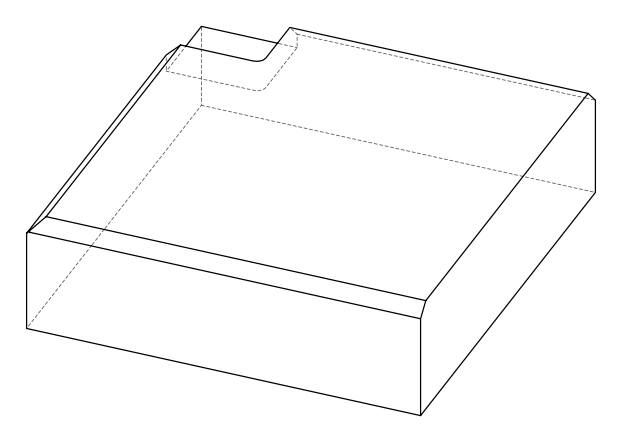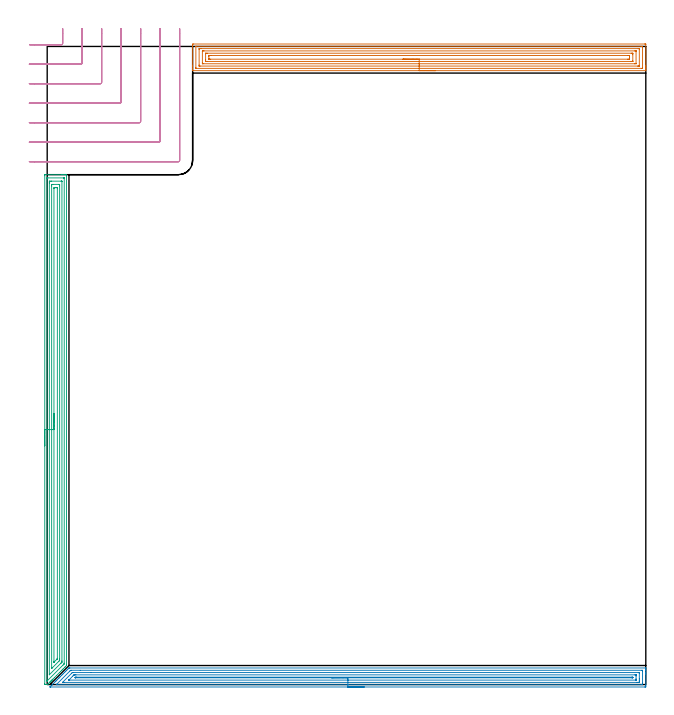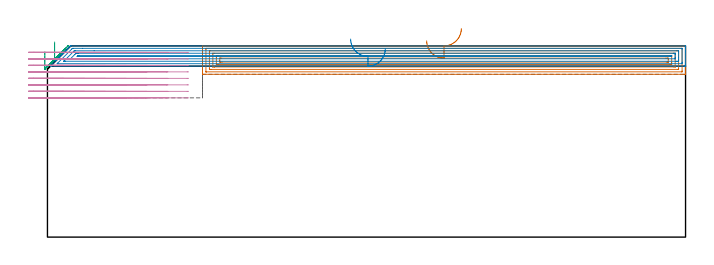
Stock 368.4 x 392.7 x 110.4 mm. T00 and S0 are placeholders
(PLAN: 4 operations, 1 tool changes, 53.8 min)
(1 AREA_MILL | FG_CHAMFER_SURFACE | UGT0205_001 | 13.7 min | 38691 mm3)
(2 AREA_MILL_1 | FG_CHAMFER_SURFACE_1 | UGT0205_001 | 14.62 min | 25033 mm3)
(3 AREA_MILL_2 | FG_CHAMFER_SURFACE_2 | UGT0205_001 | 12.63 min | 28140 mm3)
(4 MILL_CORNER_NOTCH_RECTANGULAR | CORNER_NOTCH_RECTANGULAR | UGT0201_008 | Follow Part, ap 4, ae 75% | 12.81 min | 209743 mm3)
(TOOL UGT0205_001 | Chamfer Mill 20 x 3 x 45 deg. | D20 FL50 Z2)
(TOOL UGT0201_008 | End Mill 16 mm | D16 FL32 Z4)
(OP 1 AREA_MILL)
G17 G21 G94 G90
T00 M6
G54
G17 G0 G90 X238.95 Y377.8 S1061 M3
G43 Z120.4 H0
G94 G1 X238.912 Z119.528 F250.
X238.798 Z118.663
X238.609 Z117.812
X238.347 Z116.98
X238.013 Z116.174
X237.61 Z115.4
X237.141 Z114.664
X236.61 Z113.972
X236.021 Z113.329
X235.378 Z112.739
X234.686 Z112.208
X233.95 Z111.74
X233.176 Z111.337
X232.37 Z111.003
X231.538 Z110.741
X230.686 Z110.552
X229.822 Z110.438
X228.95 Z110.4
X89.664
X89.51 Y377.803 Z110.388
X89.507 Y377.858 Z110.333
X89.5 Y378.251 Z109.949
Y378.645 Z109.554
Y379.304 Z108.891
Y380.526 Z107.671
Y381.089 Z107.105
Y392.978 Z95.219
X89.502 Y394.198 Z93.999
X90.111 Y394.2 Z94.
X367.789
X368.074 Y394.197 Z94.002
X368.39 Y394.192 Z94.006
X368.4 Y393.871 Z94.326
Y381.089 Z107.105
Y380.526 Z107.671
Y380.197 Z108.
Y379.633 Z108.563
Y379.304 Z108.891
Y378.645 Z109.554
Y378.25 Z109.949
X368.393 Y377.858 Z110.333
X368.39 Y377.803 Z110.388
X368.235 Y377.8 Z110.4
X228.95
Y379.214 Z108.986
X91.897
X91.517 Y379.221 Z108.979
X91.51 Y379.248 Z108.952
X91.507 Y379.304 Z108.896
X91.501 Y379.7 Z108.5
Y392.696 Z95.504
X91.503 Y392.746 Z95.454
X91.506 Y392.77 Z95.43
X91.508 Y392.777 Z95.423
X91.54 Y392.779 Z95.421
X91.718 Y392.784 Z95.416
X91.808 Y392.786 Z95.414
X366.003
X366.382 Y392.779 Z95.421
X366.39 Y392.752 Z95.448
X366.393 Y392.696 Z95.504
X366.399 Y392.301 Z95.899
Y379.304 Z108.896
X366.397 Y379.254 Z108.946
X366.394 Y379.23 Z108.97
X366.392 Y379.224 Z108.976
X366.36 Y379.221 Z108.979
X366.182 Y379.216 Z108.984
X366.092 Y379.215 Z108.985
X228.95 Y379.214 Z108.986
Y380.628 Z107.572
X94.143 Y380.629 Z107.571
X93.682 Y380.631 Z107.569
X93.53 Y380.633 Z107.567
X93.512 Y380.635 Z107.565
X93.507 Y380.688 Z107.512
X93.502 Y380.785 Z107.415
X93.5 Y381.272 Z106.928
Y390.911 Z97.289
X93.502 Y391.091 Z97.109
X93.51 Y391.275 Z96.925
X93.519 Y391.365 Z96.835
X93.568 Y391.367 Z96.833
X93.682 Y391.37 Z96.83
X94.115 Y391.371 Z96.829
X94.575 Y391.372 Z96.828
X363.757 Y391.371 Z96.829
X364.217 Y391.369 Z96.831
X364.37 Y391.367 Z96.833
X364.388 Y391.365 Z96.835
X364.393 Y391.312 Z96.888
X364.398 Y391.215 Z96.985
X364.399 Y391.093 Z97.107
X364.4 Y390.911 Z97.289
X364.399 Y381.089 Z107.111
X364.398 Y380.909 Z107.291
X364.39 Y380.725 Z107.475
X364.381 Y380.635 Z107.565
X364.332 Y380.633 Z107.567
X364.217 Y380.63 Z107.57
X363.785 Y380.629 Z107.571
X363.325 Y380.628 Z107.572
X228.95
Y382.043 Z106.157
X96.3
X95.526 Y382.048 Z106.152
X95.51 Y382.049 Z106.151
X95.506 Y382.068 Z106.132
X95.502 Y382.12 Z106.08
X95.5 Y382.223 Z105.977
Y382.43 Z105.77
X95.501 Y389.771 Z98.429
X95.503 Y389.878 Z98.322
X95.507 Y389.932 Z98.268
X95.511 Y389.951 Z98.249
X95.533 Y389.953 Z98.247
X96.361 Y389.957 Z98.243
X96.421
X361.6
X362.374 Y389.952 Z98.248
X362.389 Y389.951 Z98.249
X362.393 Y389.932 Z98.268
X362.398 Y389.88 Z98.32
X362.399 Y389.777 Z98.423
X362.4 Y389.57 Z98.63
X362.399 Y382.229 Z105.971
X362.397 Y382.122 Z106.078
X362.393 Y382.069 Z106.131
X362.389 Y382.049 Z106.151
X362.367 Y382.047 Z106.153
X361.539 Y382.043 Z106.157
X361.478
X228.95
Y383.457 Z104.743
X98.458
X98.147 Y383.458 Z104.742
X97.56 Y383.461 Z104.739
X97.522 Y383.464 Z104.736
X97.51 Y383.473 Z104.727
X97.504 Y383.518 Z104.682
X97.501 Y383.768 Z104.432
X97.5 Y384.415 Z103.785
Y388.232 Z99.968
X97.501 Y388.394 Z99.806
X97.503 Y388.475 Z99.725
X97.506 Y388.515 Z99.685
X97.509 Y388.53 Z99.67
X97.527 Y388.536 Z99.664
X97.838 Y388.541 Z99.659
X98.147 Y388.542 Z99.658
X98.729 Y388.543 Z99.657
X359.442
X359.753 Y388.542 Z99.658
X360.34 Y388.539 Z99.661
X360.378 Y388.536 Z99.664
X360.39 Y388.527 Z99.673
X360.396 Y388.482 Z99.718
X360.398 Y388.232 Z99.968
X360.4 Y387.585 Z100.615
Y383.768 Z104.432
X360.399 Y383.606 Z104.594
X360.397 Y383.525 Z104.675
X360.394 Y383.486 Z104.714
X360.391 Y383.47 Z104.73
X360.373 Y383.464 Z104.736
X360.062 Y383.46 Z104.74
X359.753 Y383.458 Z104.742
X359.171 Y383.457 Z104.743
X228.95
Y384.871 Z103.329
X100.615
X99.932 Y384.872 Z103.328
X99.719 Y384.874 Z103.326
X99.569 Y384.878 Z103.322
X99.509 Y384.886 Z103.314
X99.507 Y384.92 Z103.28
X99.502 Y385.091 Z103.109
X99.501 Y386.446 Z101.754
X99.502 Y386.877 Z101.323
X99.509 Y387.023 Z101.177
X99.515 Y387.122 Z101.078
X99.592 Y387.124 Z101.076
X99.932 Y387.128 Z101.072
X100.143 Y387.129 Z101.071
X100.825
X357.285
X357.967 Y387.128 Z101.072
X358.181 Y387.126 Z101.074
X358.331 Y387.122 Z101.078
X358.39 Y387.114 Z101.086
X358.393 Y387.08 Z101.12
X358.398 Y386.909 Z101.291
X358.399 Y385.554 Z102.646
X358.398 Y385.124 Z103.076
X358.391 Y384.977 Z103.223
X358.384 Y384.878 Z103.322
X358.308 Y384.876 Z103.324
X357.967 Y384.873 Z103.327
X357.757 Y384.871 Z103.329
X357.075
X228.95
X228.078 Z103.367
X227.213 Z103.481
X226.362 Z103.67
X225.53 Z103.932
X224.724 Z104.266
X223.95 Z104.669
X223.214 Z105.137
X222.522 Z105.668
X221.879 Z106.258
X221.29 Z106.901
X220.758 Z107.593
X220.29 Z108.329
X219.887 Z109.103
X219.553 Z109.909
X219.291 Z110.741
X219.102 Z111.592
X218.988 Z112.457
X218.95 Z113.329
G0 Z120.4
M5
M2
(OP 2 AREA_MILL_1)
G17 G21 G94 G90
T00 M6
G54
G17 G0 G90 X195.05 Y-1.5 S1061 M3
G43 Z120.4 H0
Z108.7
G94 G1 X195.012 Z107.828 F250.
X194.898 Z106.964
X194.709 Z106.112
X194.447 Z105.28
X194.113 Z104.474
X193.71 Z103.7
X193.241 Z102.964
X192.71 Z102.272
X192.121 Z101.629
X191.478 Z101.04
X190.786 Z100.508
X190.05 Z100.04
X189.276 Z99.637
X188.47 Z99.303
X187.638 Z99.041
X186.786 Z98.852
X185.922 Z98.738
X185.05 Z98.7
X1.874 Y-1.499 Z98.701
X1.832 Y-1.498 Z98.702
X1.715 Y-1.491 Z98.706
X1.787 Y-1.415 Z98.783
X1.874 Y-1.325 Z98.873
X2.921 Y-0.279 Z99.92
X4.888 Y1.689 Z101.887
X5.001 Y1.803 Z101.999
X5.348 Y2.148 Z102.348
X5.543 Y2.343 Z102.543
X5.775 Y2.576 Z102.774
X5.895 Y2.697 Z102.893
X6.262 Y3.062 Z103.262
X6.418 Y3.218 Z103.417
X6.956 Y3.759 Z103.953
X7.235 Y4.035 Z104.235
X7.292 Y4.092 Z104.292
X7.843 Y4.646 Z104.84
X8.129 Y4.929 Z105.129
X8.141 Y4.941 Z105.141
X8.73 Y5.533 Z105.728
X9.022 Y5.822 Z106.022
X9.617 Y6.42 Z106.615
X9.914 Y6.714 Z106.914
X10.504 Y7.306 Z107.502
X10.832 Y7.632 Z107.832
X11.391 Y8.193 Z108.389
X11.746 Y8.546 Z108.746
X12.279 Y9.08 Z109.277
X12.871 Y9.672 Z109.871
X13.315 Y10.115 Z110.315
X13.323 Y10.122 Z110.321
X13.405 Y10.201 Z110.382
X13.937 Y10.2 Z110.4
X368.226
X368.39 Y10.197 Z110.388
X368.393 Y10.168 Z110.36
X368.4 Y9.789 Z109.988
Y9.475 Z109.675
Y8.785 Z108.98
Y7.552 Z107.749
Y7.011 Z107.205
Y6.395 Z106.59
Y-0.356 Z99.842
X368.396 Y-0.972 Z99.226
X368.392 Y-1.492 Z98.706
X368.306 Y-1.495 Z98.703
X367.779 Y-1.5 Z98.7
X185.05
Y-0.086 Z100.114
X5.896
X5.577 Y-0.085 Z100.115
X5.731 Y0.078 Z100.278
X5.895 Y0.245 Z100.445
X13.937 Y8.287 Z108.487
X14.188 Y8.535 Z108.735
X14.446 Y8.785 Z108.985
X14.829 Y8.786 Z108.986
X20.316
X365.991
X366.39 Y8.785 Z108.985
X366.399 Y8.381 Z108.581
X366.4 Y0.802 Z101.002
X366.399 Y0.399 Z100.599
X366.39 Y-0.085 Z100.115
X365.993 Y-0.086 Z100.114
X185.05
Y1.328 Z101.528
X10.363 Y1.329 Z101.529
X9.831 Y1.33 Z101.53
X9.504 Y1.334 Z101.534
X9.469 Y1.336 Z101.536
X9.454 Y1.345 Z101.545
X9.459 Y1.354 Z101.554
X9.469 Y1.369 Z101.569
X14.971 Y6.871 Z107.071
X15.112 Y7.011 Z107.211
X15.42 Y7.312 Z107.512
X15.465 Y7.354 Z107.554
X15.543 Y7.364 Z107.564
X15.724 Y7.367 Z107.567
X16.255 Y7.37 Z107.57
X26.949 Y7.371 Z107.571
X364.205
X364.326 Y7.369 Z107.569
X364.369 Y7.367 Z107.567
X364.386 Y7.365 Z107.565
X364.39 Y7.333 Z107.533
X364.395 Y7.204 Z107.404
X364.399 Y7.011 Z107.211
X364.4 Y6.818 Z107.018
Y3.463 Z103.663
Y2.383 Z102.583
X364.396 Y1.689 Z101.889
X364.393 Y1.503 Z101.703
X364.377 Y1.335 Z101.535
X364.205 Y1.333 Z101.533
X363.674 Y1.33 Z101.53
X363.312 Y1.329 Z101.529
X362.781 Y1.328 Z101.528
X185.05
Y2.743 Z102.943
X13.769
X13.397 Y2.745 Z102.945
X13.337 Y2.747 Z102.947
X13.311 Y2.75 Z102.95
X13.321 Y2.762 Z102.962
X13.385 Y2.832 Z103.032
X13.46 Y2.911 Z103.111
X13.529 Y2.981 Z103.181
X15.785 Y5.237 Z105.437
X16.201 Y5.65 Z105.85
X16.343 Y5.788 Z105.988
X16.458 Y5.897 Z106.097
X16.531 Y5.95 Z106.15
X16.617 Y5.953 Z106.153
X16.787 Y5.955 Z106.155
X17.511 Y5.957 Z106.157
X17.679
X361.693
X362.298 Y5.955 Z106.155
X362.366 Y5.953 Z106.153
X362.383 Y5.951 Z106.151
X362.39 Y5.939 Z106.139
X362.393 Y5.888 Z106.088
X362.398 Y5.677 Z105.877
X362.4 Y5.255 Z105.455
Y3.481 Z103.681
X362.399 Y3.029 Z103.229
X362.397 Y2.811 Z103.011
X362.393 Y2.758 Z102.958
X362.39 Y2.75 Z102.95
X362.383 Y2.747 Z102.947
X362.354 Y2.745 Z102.945
X362.25 Y2.743 Z102.943
X185.05
Y4.157 Z104.357
X17.511
X17.316 Y4.159 Z104.359
X17.188 Y4.162 Z104.362
X17.177 Y4.163 Z104.363
X17.181 Y4.171 Z104.371
X17.218 Y4.214 Z104.414
X17.269 Y4.269 Z104.469
X17.349 Y4.35 Z104.55
X17.431 Y4.429 Z104.629
X17.511 Y4.503 Z104.703
X17.559 Y4.536 Z104.736
X17.599 Y4.538 Z104.738
X17.686 Y4.541 Z104.741
X17.86 Y4.542 Z104.742
X18.21 Y4.543 Z104.743
X359.737 Y4.542 Z104.742
X359.932 Y4.541 Z104.741
X360.32 Y4.536 Z104.736
X360.391 Y4.528 Z104.728
X360.394 Y4.501 Z104.701
X360.397 Y4.444 Z104.644
Y4.35 Z104.55
X360.392 Y4.186 Z104.386
X360.391 Y4.171 Z104.371
X360.358 Y4.164 Z104.364
X360.256 Y4.16 Z104.36
X360.127 Y4.158 Z104.358
X359.932 Y4.157 Z104.357
X359.737
X185.05
X184.178 Z104.395
X183.313 Z104.509
X182.462 Z104.698
X181.63 Z104.96
X180.824 Z105.294
X180.05 Z105.697
X179.314 Z106.165
X178.622 Z106.696
X177.979 Z107.286
X177.39 Z107.929
X176.858 Z108.621
X176.39 Z109.357
X175.987 Z110.131
X175.653 Z110.937
X175.391 Z111.769
X175.202 Z112.62
X175.088 Z113.485
X175.05 Z114.357
G0 Z120.4
M5
M2
(OP 3 AREA_MILL_2)
G17 G21 G94 G90
T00 M6
G54
G17 G0 G90 X-1.5 Y146.9 S1061 M3
G43 Z120.4 H0
Z107.
G94 G1 Y146.938 Z106.128 F250.
Y147.052 Z105.264
Y147.241 Z104.412
Y147.503 Z103.58
Y147.837 Z102.774
Y148.24 Z102.
Y148.708 Z101.264
Y149.24 Z100.572
Y149.829 Z99.929
Y150.472 Z99.34
Y151.164 Z98.809
Y151.9 Z98.34
Y152.674 Z97.937
Y153.48 Z97.603
Y154.312 Z97.341
Y155.164 Z97.152
Y156.028 Z97.038
Y156.9 Z97.
Y313.186
X-1.496 Y313.575 Z97.003
X-1.492 Y313.79 Z97.006
X-1.273 Y313.8 Z97.224
X8.741 Z107.235
X9.294 Z107.791
X9.626 Z108.122
X10.179 Z108.675
X10.511 Z109.006
X11.523 Z110.022
X11.878 Y313.792 Z110.369
X11.897 Y313.79 Z110.388
X11.9 Y313.632 Z110.4
Y12.224
Y11.705 Z110.382
X11.847 Y11.646 Z110.345
X11.084 Y10.884 Z109.584
X10.806 Y10.604 Z109.301
X10.114 Y9.914 Z108.614
X9.747 Y9.545 Z108.243
X9.197 Y8.997 Z107.697
X8.853 Y8.652 Z107.35
X8.279 Y8.079 Z106.779
X7.561 Y7.36 Z106.06
X5.726 Y5.526 Z104.225
X4.387 Y4.186 Z102.886
X3.494 Y3.293 Z101.993
X3.43 Y3.228 Z101.926
X3.367 Y3.166 Z101.866
X3.196 Y2.996 Z101.695
X3.135 Y2.933 Z101.631
X3.074 Y2.874 Z101.573
X2.898 Y2.698 Z101.397
X2.84 Y2.638 Z101.336
X2.782 Y2.581 Z101.281
X2.601 Y2.4 Z101.1
X2.544 Y2.343 Z101.041
X2.489 Y2.289 Z100.988
X2.303 Y2.102 Z100.802
X2.249 Y2.048 Z100.746
X2.197 Y1.996 Z100.696
X2.005 Y1.805 Z100.504
X1.954 Y1.753 Z100.451
X1.904 Y1.704 Z100.403
X1.708 Y1.507 Z100.207
X1.659 Y1.458 Z100.156
X1.612 Y1.411 Z100.111
X1.41 Y1.209 Z99.909
X1.364 Y1.163 Z99.861
X1.319 Y1.119 Z99.818
X1.112 Y0.912 Z99.611
X0.774 Y0.573 Z99.271
X0.658 Y0.458 Z99.158
X0.517 Y0.316 Z99.016
X0.332 Y0.13 Z98.829
X0.218 Y0.019 Z98.715
X0.193 Y0.001 Z98.689
X-0.166 Y0. Z98.333
X-0.996 Z97.498
X-1.162 Z97.333
X-1.328 Z97.168
X-1.491 Y0.002 Z97.005
X-1.496 Y0.168 Z97.004
X-1.5 Y0.422 Z97.
Y156.9
X-0.086 Z98.414
Y311.4
X-0.084 Y311.617 Z98.416
X-0.082 Y311.725 Z98.418
X-0.079 Y311.775 Z98.421
X-0.069 Y311.79 Z98.431
X-0.019 Y311.793 Z98.481
X0.378 Y311.799 Z98.878
X10.115 Y311.8 Z108.615
X10.358 Y311.795 Z108.858
X10.468 Y311.79 Z108.968
X10.479 Y311.786 Z108.979
X10.482 Y311.768 Z108.982
X10.484 Y311.72 Z108.984
X10.485 Y311.622 Z108.985
X10.486 Y311.426 Z108.986
Y13.117
X10.484 Y12.9 Z108.984
X10.481 Y12.792 Z108.981
X10.479 Y12.743 Z108.979
X10.447 Y12.708 Z108.947
X10.242 Y12.495 Z108.742
X9.974 Y12.224 Z108.474
X9.799 Y12.049 Z108.299
X0.019 Y2.269 Z98.519
X-0.045 Y2.207 Z98.455
X-0.063 Y2.192 Z98.437
X-0.074 Y2.185 Z98.426
X-0.079 Y2.225 Z98.421
X-0.085 Y2.374 Z98.415
Y2.4
X-0.086 Y156.9 Z98.414
X1.328 Z99.828
X1.329 Y308.721 Z99.829
X1.33 Y309.053 Z99.83
X1.334 Y309.614 Z99.834
X1.335 Y309.772 Z99.835
X1.484 Y309.791 Z99.984
X1.659 Y309.795 Z100.159
X2.36 Y309.8 Z100.86
X2.544 Z101.044
X8.556 Z107.056
X8.741 Y309.798 Z107.241
X8.925 Y309.795 Z107.425
X9.047 Y309.79 Z107.547
X9.065 Y309.781 Z107.565
X9.067 Y309.764 Z107.567
X9.069 Y309.725 Z107.569
X9.071 Y309.614 Z107.571
Y14.57
X9.067 Y14.01 Z107.567
X9.064 Y13.844 Z107.564
X9.059 Y13.77 Z107.559
X9.02 Y13.728 Z107.52
X8.741 Y13.442 Z107.241
X8.58 Y13.279 Z107.08
X8.418 Y13.117 Z106.918
X1.467 Y6.167 Z99.967
X1.415 Y6.117 Z99.915
X1.345 Y6.053 Z99.845
X1.336 Y6.047 Z99.836
X1.335 Y6.053 Z99.835
X1.331 Y6.091 Z99.831
X1.329 Y6.135 Z99.829
Y6.207
X1.328 Y156.9 Z99.828
X2.743 Z101.243
Y306.935
X2.745 Y307.626 Z101.245
X2.747 Y307.726 Z101.247
X2.749 Y307.779 Z101.249
X2.787 Y307.79 Z101.287
X3.457 Y307.8 Z101.957
X6.998 Z105.498
X7.406 Y307.795 Z105.906
X7.61 Y307.79 Z106.11
X7.651 Y307.786 Z106.151
X7.653 Y307.751 Z106.153
X7.655 Y307.692 Z106.155
X7.657 Y307.135 Z106.157
Y306.935
Y15.796
X7.655 Y15.105 Z106.155
X7.652 Y14.903 Z106.152
X7.65 Y14.821 Z106.15
X7.592 Y14.753 Z106.092
X7.49 Y14.644 Z105.99
X7.36 Y14.51 Z105.86
X6.97 Y14.119 Z105.47
X2.865 Y10.014 Z101.365
X2.808 Y9.959 Z101.308
X2.757 Y9.915 Z101.257
X2.75 Y9.91 Z101.25
X2.748 Y9.924 Z101.248
X2.745 Y9.967 Z101.245
X2.743 Y10.237 Z101.243
Y10.438
Y156.9
X4.157 Z102.657
X4.158 Y305.307 Z102.658
X4.159 Y305.467 Z102.659
X4.164 Y305.776 Z102.664
X4.315 Y305.79 Z102.815
X4.558 Y305.797 Z103.058
X5.2 Y305.799 Z103.7
X5.44 Y305.8 Z103.94
X6.085 Y305.796 Z104.585
X6.177 Y305.794 Z104.677
X6.228 Y305.79 Z104.728
X6.236 Y305.626 Z104.736
X6.241 Y305.308 Z104.741
X6.242 Y305.148 Z104.742
Y16.163
X6.241 Y15.98 Z104.741
X6.238 Y15.888 Z104.738
X6.236 Y15.847 Z104.736
X6.194 Y15.796 Z104.694
X6.141 Y15.74 Z104.641
X6.085 Y15.683 Z104.585
X4.315 Y13.913 Z102.815
X4.266 Y13.867 Z102.766
X4.169 Y13.779 Z102.669
X4.162 Y13.775 Z102.662
X4.161 Y13.779 Z102.661
X4.158 Y13.805 Z102.658
X4.157 Y14.169 Z102.657
Y156.9
Y157.772 Z102.695
Y158.636 Z102.809
Y159.488 Z102.998
Y160.32 Z103.26
Y161.126 Z103.594
Y161.9 Z103.997
Y162.636 Z104.465
Y163.328 Z104.996
Y163.971 Z105.586
Y164.56 Z106.229
Y165.092 Z106.921
Y165.56 Z107.657
Y165.963 Z108.431
Y166.297 Z109.237
Y166.559 Z110.069
Y166.748 Z110.92
Y166.862 Z111.785
Y166.9 Z112.657
G0 Z120.4
M5
M2
(OP 4 MILL_CORNER_NOTCH_RECTANGULAR)
G17 G21 G94 G90
T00 M6
G54
G17 G0 G90 X-10.924 Y393.792 S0 M3
G43 Z120.4 H0
Z106.65
G94 G1 X-7.924 Y393.8 F250.
X-7.746 F500.
X8.706
G3 X9.5 Y394.594 R0.8
G1 Y400.446
Y400.7
X9.511 Y403.7 F250.
G0 Z120.4
X-11. Y381.787
Z106.65
G1 X-8. Y381.799
X-7.746 Y381.8 F500.
X20.705
G3 X21.5 Y382.595 R0.8
G1 Y400.446
X21.501 Y400.7
X21.513 Y403.7 F250.
G0 Z120.4
X-11. Y369.783
Z106.65
G1 X-8. Y369.799
G2 X-7.746 Y369.8 R48. F500.
G1 X32.705
G3 X33.5 Y370.595 R0.8
G1 Y400.446
X33.501 Y400.7
X33.517 Y403.7 F250.
G0 Z120.4
X-11. Y357.778
Z106.65
G1 X-8. Y357.799
G2 X-7.746 Y357.8 R36. F500.
G1 X44.705
G3 X45.5 Y358.595 R0.8
G1 Y400.446
X45.501 Y400.7
X45.522 Y403.7 F250.
G0 Z120.4
X-11. Y345.767
Z106.65
G1 X-8. Y345.799
G2 X-7.746 Y345.8 R24. F500.
G1 X56.705
G3 X57.5 Y346.595 R0.8
G1 Y400.446
G2 X57.501 Y400.7 R24.
G1 X57.533 Y403.7 F250.
G0 Z120.4
X-10.999 Y333.734
Z106.65
G1 X-8. Y333.797
G2 X-7.746 Y333.8 R12. F500.
G1 X68.704
G3 X69.5 Y334.596 R0.8
G1 Y400.446
G2 X69.503 Y400.7 R12.
G1 X69.566 Y403.699 F250.
G0 Z120.4
X-10.746 Y321.8
Z106.65
G1 X-7.746
X80.704 F500.
G3 X81.5 Y322.596 R0.8
G1 Y400.446
Y403.446 F250.
G0 Z120.4
X-10.924 Y393.8
Z102.9
G1 X-7.924
X8.706 F500.
G3 X9.5 Y394.594 R0.8
G1 Y400.458
Y400.7
X9.511 Y403.7 F250.
G0 Z120.4
X-11. Y381.8
Z102.9
G1 X-8.
X20.705 F500.
G3 X21.5 Y382.595 R0.8
G1 Y400.458
Y400.7
X21.513 Y403.7 F250.
G0 Z120.4
X-11. Y369.8
Z102.9
G1 X-8.
X32.705 F500.
G3 X33.5 Y370.595 R0.8
G1 Y400.458
X33.501 Y400.7
X33.516 Y403.7 F250.
G0 Z120.4
X-11. Y357.8
Z102.9
G1 X-8.
X44.705 F500.
G3 X45.5 Y358.595 R0.8
G1 Y400.458
X45.501 Y400.7
X45.521 Y403.7 F250.
G0 Z120.4
X-11. Y345.8
Z102.9
G1 X-8.
X56.705 F500.
G3 X57.5 Y346.595 R0.8
G1 Y400.458
G2 X57.501 Y400.7 R24.
G1 X57.532 Y403.7 F250.
G0 Z120.4
X-11. Y333.8
Z102.9
G1 X-8.
X68.704 F500.
G3 X69.5 Y334.596 R0.8
G1 Y400.458
G2 X69.502 Y400.7 R12.
G1 X69.563 Y403.699 F250.
G0 Z120.4
X-11. Y321.8
Z102.9
G1 X-8.
X80.704 F500.
G3 X81.5 Y322.596 R0.8
G1 Y400.458
Y403.458 F250.
G0 Z120.4
X-10.924 Y393.8
Z99.15
G1 X-7.924
X8.706 F500.
G3 X9.5 Y394.594 R0.8
G1 Y400.7
Y403.7 F250.
G0 Z120.4
X-11. Y381.8
Z99.15
G1 X-8.
X20.705 F500.
G3 X21.5 Y382.595 R0.8
G1 Y400.7
Y403.7 F250.
G0 Z120.4
X-11. Y369.8
Z99.15
G1 X-8.
X32.705 F500.
G3 X33.5 Y370.595 R0.8
G1 Y400.7
Y403.7 F250.
G0 Z120.4
X-11. Y357.8
Z99.15
G1 X-8.
X44.705 F500.
G3 X45.5 Y358.595 R0.8
G1 Y400.7
Y403.7 F250.
G0 Z120.4
X-11. Y345.8
Z99.15
G1 X-8.
X56.705 F500.
G3 X57.5 Y346.595 R0.8
G1 Y400.7
Y403.7 F250.
G0 Z120.4
X-11. Y333.8
Z99.15
G1 X-8.
X68.704 F500.
G3 X69.5 Y334.596 R0.8
G1 Y400.7
Y403.7 F250.
G0 Z120.4
X-11. Y321.8
Z99.15
G1 X-8.
X80.704 F500.
G3 X81.5 Y322.596 R0.8
G1 Y400.7
Y403.7 F250.
G0 Z120.4
X-10.924 Y393.8
Z95.4
G1 X-7.924
X8.706 F500.
G3 X9.5 Y394.594 R0.8
G1 Y400.7
Y403.7 F250.
G0 Z120.4
X-11. Y381.8
Z95.4
G1 X-8.
X20.705 F500.
G3 X21.5 Y382.595 R0.8
G1 Y400.7
Y403.7 F250.
G0 Z120.4
X-11. Y369.8
Z95.4
G1 X-8.
X32.705 F500.
G3 X33.5 Y370.595 R0.8
G1 Y400.7
Y403.7 F250.
G0 Z120.4
X-11. Y357.8
Z95.4
G1 X-8.
X44.705 F500.
G3 X45.5 Y358.595 R0.8
G1 Y400.7
Y403.7 F250.
G0 Z120.4
X-11. Y345.8
Z95.4
G1 X-8.
X56.705 F500.
G3 X57.5 Y346.595 R0.8
G1 Y400.7
Y403.7 F250.
G0 Z120.4
X-11. Y333.8
Z95.4
G1 X-8.
X68.704 F500.
G3 X69.5 Y334.596 R0.8
G1 Y400.7
Y403.7 F250.
G0 Z120.4
X-11. Y321.8
Z95.4
G1 X-8.
X80.704 F500.
G3 X81.5 Y322.596 R0.8
G1 Y400.7
Y403.7 F250.
G0 Z120.4
X-10.924 Y393.8
Z91.65
G1 X-7.924
X8.706 F500.
G3 X9.5 Y394.594 R0.8
G1 Y400.7
Y403.7 F250.
G0 Z120.4
X-11. Y381.8
Z91.65
G1 X-8.
X20.705 F500.
G3 X21.5 Y382.595 R0.8
G1 Y400.7
Y403.7 F250.
G0 Z120.4
X-11. Y369.8
Z91.65
G1 X-8.
X32.705 F500.
G3 X33.5 Y370.595 R0.8
G1 Y400.7
Y403.7 F250.
G0 Z120.4
X-11. Y357.8
Z91.65
G1 X-8.
X44.705 F500.
G3 X45.5 Y358.595 R0.8
G1 Y400.7
Y403.7 F250.
G0 Z120.4
X-11. Y345.8
Z91.65
G1 X-8.
X56.705 F500.
G3 X57.5 Y346.595 R0.8
G1 Y400.7
Y403.7 F250.
G0 Z120.4
X-11. Y333.8
Z91.65
G1 X-8.
X68.704 F500.
G3 X69.5 Y334.596 R0.8
G1 Y400.7
Y403.7 F250.
G0 Z120.4
X-11. Y321.8
Z91.65
G1 X-8.
X80.704 F500.
G3 X81.5 Y322.596 R0.8
G1 Y400.7
Y403.7 F250.
G0 Z120.4
X-10.924 Y393.8
Z87.9
G1 X-7.924
X8.706 F500.
G3 X9.5 Y394.594 R0.8
G1 Y400.7
Y403.7 F250.
G0 Z120.4
X-11. Y381.8
Z87.9
G1 X-8.
X20.705 F500.
G3 X21.5 Y382.595 R0.8
G1 Y400.7
Y403.7 F250.
G0 Z120.4
X-11. Y369.8
Z87.9
G1 X-8.
X32.705 F500.
G3 X33.5 Y370.595 R0.8
G1 Y400.7
Y403.7 F250.
G0 Z120.4
X-11. Y357.8
Z87.9
G1 X-8.
X44.705 F500.
G3 X45.5 Y358.595 R0.8
G1 Y400.7
Y403.7 F250.
G0 Z120.4
X-11. Y345.8
Z87.9
G1 X-8.
X56.705 F500.
G3 X57.5 Y346.595 R0.8
G1 Y400.7
Y403.7 F250.
G0 Z120.4
X-11. Y333.8
Z87.9
G1 X-8.
X68.704 F500.
G3 X69.5 Y334.596 R0.8
G1 Y400.7
Y403.7 F250.
G0 Z120.4
X-11. Y321.8
Z87.9
G1 X-8.
X80.704 F500.
G3 X81.5 Y322.596 R0.8
G1 Y400.7
Y403.7 F250.
G0 Z120.4
X-10.924 Y393.8
Z84.15
G1 X-7.924
X8.706 F500.
G3 X9.5 Y394.594 R0.8
G1 Y400.7
Y403.7 F250.
G0 Z120.4
X-11. Y381.8
Z84.15
G1 X-8.
X20.705 F500.
G3 X21.5 Y382.595 R0.8
G1 Y400.7
Y403.7 F250.
G0 Z120.4
X-11. Y369.8
Z84.15
G1 X-8.
X32.705 F500.
G3 X33.5 Y370.595 R0.8
G1 Y400.7
Y403.7 F250.
G0 Z120.4
X-11. Y357.8
Z84.15
G1 X-8.
X44.705 F500.
G3 X45.5 Y358.595 R0.8
G1 Y400.7
Y403.7 F250.
G0 Z120.4
X-11. Y345.8
Z84.15
G1 X-8.
X56.705 F500.
G3 X57.5 Y346.595 R0.8
G1 Y400.7
Y403.7 F250.
G0 Z120.4
X-11. Y333.8
Z84.15
G1 X-8.
X68.704 F500.
G3 X69.5 Y334.596 R0.8
G1 Y400.7
Y403.7 F250.
G0 Z120.4
X-11. Y321.8
Z84.15
G1 X-8.
X80.704 F500.
G3 X81.5 Y322.596 R0.8
G1 Y400.7
Y403.7 F250.
G0 Z120.4
X-10.924 Y393.8
Z80.4
G1 X-7.924
X8.706 F500.
G3 X9.5 Y394.594 R0.8
G1 Y400.7
Y403.7 F250.
G0 Z120.4
X-11. Y381.8
Z80.4
G1 X-8.
X20.705 F500.
G3 X21.5 Y382.595 R0.8
G1 Y400.7
Y403.7 F250.
G0 Z120.4
X-11. Y369.8
Z80.4
G1 X-8.
X32.705 F500.
G3 X33.5 Y370.595 R0.8
G1 Y400.7
Y403.7 F250.
G0 Z120.4
X-11. Y357.8
Z80.4
G1 X-8.
X44.705 F500.
G3 X45.5 Y358.595 R0.8
G1 Y400.7
Y403.7 F250.
G0 Z120.4
X-11. Y345.8
Z80.4
G1 X-8.
X56.705 F500.
G3 X57.5 Y346.595 R0.8
G1 Y400.7
Y403.7 F250.
G0 Z120.4
X-11. Y333.8
Z80.4
G1 X-8.
X68.704 F500.
G3 X69.5 Y334.596 R0.8
G1 Y400.7
Y403.7 F250.
G0 Z120.4
X-11. Y321.8
Z80.4
G1 X-8.
X80.704 F500.
G3 X81.5 Y322.596 R0.8
G1 Y400.7
Y403.7 F250.
G0 Z120.4
M5
M2
